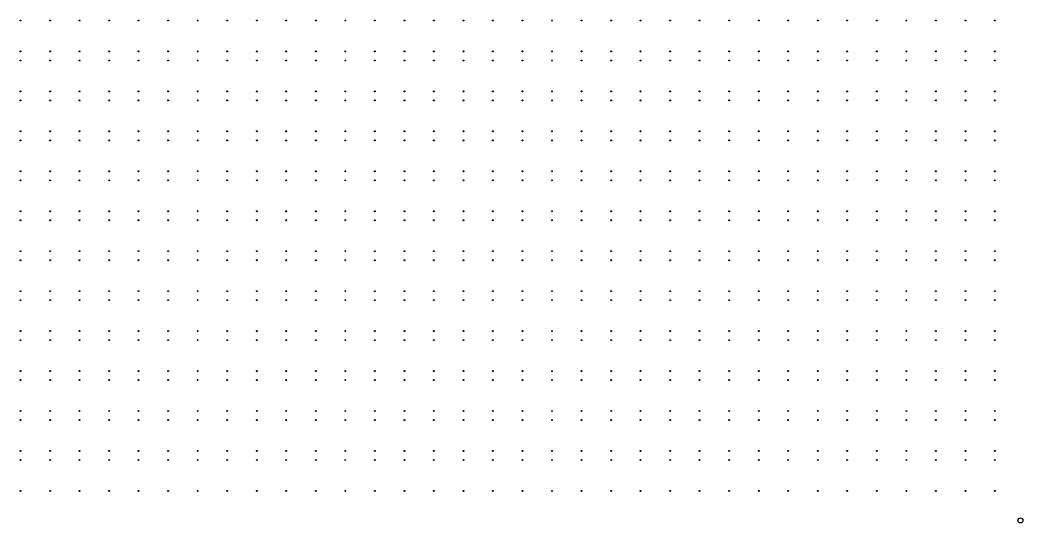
# Model space of a CAD drawing. Extents: x 50 to 173, y 50 to 173.
# Drawn here: x 112.6 to 172.6, y 49.9 to 79.9 of the extents above; entities that cross this region are included whole.
import ezdxf

# ---------------------------------------------------------------- set-up
doc = ezdxf.new("R2010")
doc.units = 0
doc.layers.get('0').update_dxf_attribs({"color": 255, "linetype": 'continuous'})

msp = doc.modelspace()

# ---------------------------------------------------------------- linework, layer by layer
msp.add_circle((172.4, 50), 0.15)
at = {"layer": 'PET'}
for centre in [(112.641, 79.882), (114.406, 79.882), (116.171, 79.882), (117.935, 79.882), (119.7, 79.882), (121.465, 79.882), (123.229, 79.882), (124.994, 79.882), (126.759, 79.882), (128.524, 79.882), (130.288, 79.882), (132.053, 79.882), (133.818, 79.882), (135.582, 79.882), (137.347, 79.882), (139.112, 79.882), (140.876, 79.882), (142.641, 79.882), (144.406, 79.882), (146.171, 79.882), (147.935, 79.882), (149.7, 79.882), (151.465, 79.882), (153.229, 79.882), (154.994, 79.882), (156.759, 79.882), (158.524, 79.882), (160.288, 79.882), (162.053, 79.882), (163.818, 79.882), (165.582, 79.882), (167.347, 79.882), (169.112, 79.882), (170.876, 79.882), (112.641, 78.035), (114.406, 78.035), (116.171, 78.035), (117.935, 78.035), (119.7, 78.035), (121.465, 78.035), (123.229, 78.035), (124.994, 78.035), (126.759, 78.035), (128.524, 78.035), (130.288, 78.035), (132.053, 78.035), (133.818, 78.035), (135.582, 78.035), (137.347, 78.035), (139.112, 78.035), (140.876, 78.035), (142.641, 78.035), (144.406, 78.035), (146.171, 78.035), (147.935, 78.035), (149.7, 78.035), (151.465, 78.035), (153.229, 78.035), (154.994, 78.035), (156.759, 78.035), (158.524, 78.035), (160.288, 78.035), (162.053, 78.035), (163.818, 78.035), (165.582, 78.035), (167.347, 78.035), (169.112, 78.035), (170.876, 78.035), (112.641, 77.494), (114.406, 77.494), (116.171, 77.494), (117.935, 77.494), (119.7, 77.494), (121.465, 77.494), (123.229, 77.494), (124.994, 77.494), (126.759, 77.494), (128.524, 77.494), (130.288, 77.494), (132.053, 77.494), (133.818, 77.494), (135.582, 77.494), (137.347, 77.494), (139.112, 77.494), (140.876, 77.494), (142.641, 77.494), (144.406, 77.494), (146.171, 77.494), (147.935, 77.494), (149.7, 77.494), (151.465, 77.494), (153.229, 77.494), (154.994, 77.494), (156.759, 77.494), (158.524, 77.494), (160.288, 77.494), (162.053, 77.494), (163.818, 77.494), (165.582, 77.494), (167.347, 77.494), (169.112, 77.494), (170.876, 77.494), (112.641, 75.647), (114.406, 75.647), (116.171, 75.647), (117.935, 75.647), (119.7, 75.647), (121.465, 75.647), (123.229, 75.647), (124.994, 75.647), (126.759, 75.647), (128.524, 75.647), (130.288, 75.647), (132.053, 75.647), (133.818, 75.647), (135.582, 75.647), (137.347, 75.647), (139.112, 75.647), (140.876, 75.647), (142.641, 75.647), (144.406, 75.647), (146.171, 75.647), (147.935, 75.647), (149.7, 75.647), (151.465, 75.647), (153.229, 75.647), (154.994, 75.647), (156.759, 75.647), (158.524, 75.647), (160.288, 75.647), (162.053, 75.647), (163.818, 75.647), (165.582, 75.647), (167.347, 75.647), (169.112, 75.647), (170.876, 75.647), (112.641, 75.106), (114.406, 75.106), (116.171, 75.106), (117.935, 75.106), (119.7, 75.106), (121.465, 75.106), (123.229, 75.106), (124.994, 75.106), (126.759, 75.106), (128.524, 75.106), (130.288, 75.106), (132.053, 75.106), (133.818, 75.106), (135.582, 75.106), (137.347, 75.106), (139.112, 75.106), (140.876, 75.106), (142.641, 75.106), (144.406, 75.106), (146.171, 75.106), (147.935, 75.106), (149.7, 75.106), (151.465, 75.106), (153.229, 75.106), (154.994, 75.106), (156.759, 75.106), (158.524, 75.106), (160.288, 75.106), (162.053, 75.106), (163.818, 75.106), (165.582, 75.106), (167.347, 75.106), (169.112, 75.106), (170.876, 75.106), (112.641, 73.259), (114.406, 73.259), (116.171, 73.259), (117.935, 73.259), (119.7, 73.259), (121.465, 73.259), (123.229, 73.259), (124.994, 73.259), (126.759, 73.259), (128.524, 73.259), (130.288, 73.259), (132.053, 73.259), (133.818, 73.259), (135.582, 73.259), (137.347, 73.259), (139.112, 73.259), (140.876, 73.259), (142.641, 73.259), (144.406, 73.259), (146.171, 73.259), (147.935, 73.259), (149.7, 73.259), (151.465, 73.259), (153.229, 73.259), (154.994, 73.259), (156.759, 73.259), (158.524, 73.259), (160.288, 73.259), (162.053, 73.259), (163.818, 73.259), (165.582, 73.259), (167.347, 73.259), (169.112, 73.259), (170.876, 73.259), (112.641, 72.718), (114.406, 72.718), (116.171, 72.718), (117.935, 72.718), (119.7, 72.718), (121.465, 72.718), (123.229, 72.718), (124.994, 72.718), (126.759, 72.718), (128.524, 72.718), (130.288, 72.718), (132.053, 72.718), (133.818, 72.718), (135.582, 72.718), (137.347, 72.718), (139.112, 72.718), (140.876, 72.718), (142.641, 72.718), (144.406, 72.718), (146.171, 72.718), (147.935, 72.718), (149.7, 72.718), (151.465, 72.718), (153.229, 72.718), (154.994, 72.718), (156.759, 72.718), (158.524, 72.718), (160.288, 72.718), (162.053, 72.718), (163.818, 72.718), (165.582, 72.718), (167.347, 72.718), (169.112, 72.718), (170.876, 72.718), (112.641, 70.871), (114.406, 70.871), (116.171, 70.871), (117.935, 70.871), (119.7, 70.871), (121.465, 70.871), (123.229, 70.871), (124.994, 70.871), (126.759, 70.871), (128.524, 70.871), (130.288, 70.871), (132.053, 70.871), (133.818, 70.871), (135.582, 70.871), (137.347, 70.871), (139.112, 70.871), (140.876, 70.871), (142.641, 70.871), (144.406, 70.871), (146.171, 70.871), (147.935, 70.871), (149.7, 70.871), (151.465, 70.871), (153.229, 70.871), (154.994, 70.871), (156.759, 70.871), (158.524, 70.871), (160.288, 70.871), (162.053, 70.871), (163.818, 70.871), (165.582, 70.871), (167.347, 70.871), (169.112, 70.871), (170.876, 70.871), (112.641, 70.329), (114.406, 70.329), (116.171, 70.329), (117.935, 70.329), (119.7, 70.329), (121.465, 70.329), (123.229, 70.329), (124.994, 70.329), (126.759, 70.329), (128.524, 70.329), (130.288, 70.329), (132.053, 70.329), (133.818, 70.329), (135.582, 70.329), (137.347, 70.329), (139.112, 70.329), (140.876, 70.329), (142.641, 70.329), (144.406, 70.329), (146.171, 70.329), (147.935, 70.329), (149.7, 70.329), (151.465, 70.329), (153.229, 70.329), (154.994, 70.329), (156.759, 70.329), (158.524, 70.329), (160.288, 70.329), (162.053, 70.329), (163.818, 70.329), (165.582, 70.329), (167.347, 70.329), (169.112, 70.329), (170.876, 70.329), (112.641, 68.482), (114.406, 68.482), (116.171, 68.482), (117.935, 68.482), (119.7, 68.482), (121.465, 68.482), (123.229, 68.482), (124.994, 68.482), (126.759, 68.482), (128.524, 68.482), (130.288, 68.482), (132.053, 68.482), (133.818, 68.482), (135.582, 68.482), (137.347, 68.482), (139.112, 68.482), (140.876, 68.482), (142.641, 68.482), (144.406, 68.482), (146.171, 68.482), (147.935, 68.482), (149.7, 68.482), (151.465, 68.482), (153.229, 68.482), (154.994, 68.482), (156.759, 68.482), (158.524, 68.482), (160.288, 68.482), (162.053, 68.482), (163.818, 68.482), (165.582, 68.482), (167.347, 68.482), (169.112, 68.482), (170.876, 68.482), (112.641, 67.941), (114.406, 67.941), (116.171, 67.941), (117.935, 67.941), (119.7, 67.941), (121.465, 67.941), (123.229, 67.941), (124.994, 67.941), (126.759, 67.941), (128.524, 67.941), (130.288, 67.941), (132.053, 67.941), (133.818, 67.941), (135.582, 67.941), (137.347, 67.941), (139.112, 67.941), (140.876, 67.941), (142.641, 67.941), (144.406, 67.941), (146.171, 67.941), (147.935, 67.941), (149.7, 67.941), (151.465, 67.941), (153.229, 67.941), (154.994, 67.941), (156.759, 67.941), (158.524, 67.941), (160.288, 67.941), (162.053, 67.941), (163.818, 67.941), (165.582, 67.941), (167.347, 67.941), (169.112, 67.941), (170.876, 67.941), (112.641, 66.094), (114.406, 66.094), (116.171, 66.094), (117.935, 66.094), (119.7, 66.094), (121.465, 66.094), (123.229, 66.094), (124.994, 66.094), (126.759, 66.094), (128.524, 66.094), (130.288, 66.094), (132.053, 66.094), (133.818, 66.094), (135.582, 66.094), (137.347, 66.094), (139.112, 66.094), (140.876, 66.094), (142.641, 66.094), (144.406, 66.094), (146.171, 66.094), (147.935, 66.094), (149.7, 66.094), (151.465, 66.094), (153.229, 66.094), (154.994, 66.094), (156.759, 66.094), (158.524, 66.094), (160.288, 66.094), (162.053, 66.094), (163.818, 66.094), (165.582, 66.094), (167.347, 66.094), (169.112, 66.094), (170.876, 66.094), (112.641, 65.553), (114.406, 65.553), (116.171, 65.553), (117.935, 65.553), (119.7, 65.553), (121.465, 65.553), (123.229, 65.553), (124.994, 65.553), (126.759, 65.553), (128.524, 65.553), (130.288, 65.553), (132.053, 65.553), (133.818, 65.553), (135.582, 65.553), (137.347, 65.553), (139.112, 65.553), (140.876, 65.553), (142.641, 65.553), (144.406, 65.553), (146.171, 65.553), (147.935, 65.553), (149.7, 65.553), (151.465, 65.553), (153.229, 65.553), (154.994, 65.553), (156.759, 65.553), (158.524, 65.553), (160.288, 65.553), (162.053, 65.553), (163.818, 65.553), (165.582, 65.553), (167.347, 65.553), (169.112, 65.553), (170.876, 65.553), (112.641, 63.706), (114.406, 63.706), (116.171, 63.706), (117.935, 63.706), (119.7, 63.706), (121.465, 63.706), (123.229, 63.706), (124.994, 63.706), (126.759, 63.706), (128.524, 63.706), (130.288, 63.706), (132.053, 63.706), (133.818, 63.706), (135.582, 63.706), (137.347, 63.706), (139.112, 63.706), (140.876, 63.706), (142.641, 63.706), (144.406, 63.706), (146.171, 63.706), (147.935, 63.706), (149.7, 63.706), (151.465, 63.706), (153.229, 63.706), (154.994, 63.706), (156.759, 63.706), (158.524, 63.706), (160.288, 63.706), (162.053, 63.706), (163.818, 63.706), (165.582, 63.706), (167.347, 63.706), (169.112, 63.706), (170.876, 63.706), (112.641, 63.165), (114.406, 63.165), (116.171, 63.165), (117.935, 63.165), (119.7, 63.165), (121.465, 63.165), (123.229, 63.165), (124.994, 63.165), (126.759, 63.165), (128.524, 63.165), (130.288, 63.165), (132.053, 63.165), (133.818, 63.165), (135.582, 63.165), (137.347, 63.165), (139.112, 63.165), (140.876, 63.165), (142.641, 63.165), (144.406, 63.165), (146.171, 63.165), (147.935, 63.165), (149.7, 63.165), (151.465, 63.165), (153.229, 63.165), (154.994, 63.165), (156.759, 63.165), (158.524, 63.165), (160.288, 63.165), (162.053, 63.165), (163.818, 63.165), (165.582, 63.165), (167.347, 63.165), (169.112, 63.165), (170.876, 63.165), (112.641, 61.318), (114.406, 61.318), (116.171, 61.318), (117.935, 61.318), (119.7, 61.318), (121.465, 61.318), (123.229, 61.318), (124.994, 61.318), (126.759, 61.318), (128.524, 61.318), (130.288, 61.318), (132.053, 61.318), (133.818, 61.318), (135.582, 61.318), (137.347, 61.318), (139.112, 61.318), (140.876, 61.318), (142.641, 61.318), (144.406, 61.318), (146.171, 61.318), (147.935, 61.318), (149.7, 61.318), (151.465, 61.318), (153.229, 61.318), (154.994, 61.318), (156.759, 61.318), (158.524, 61.318), (160.288, 61.318), (162.053, 61.318), (163.818, 61.318), (165.582, 61.318), (167.347, 61.318), (169.112, 61.318), (170.876, 61.318), (112.641, 60.776), (114.406, 60.776), (116.171, 60.776), (117.935, 60.776), (119.7, 60.776), (121.465, 60.776), (123.229, 60.776), (124.994, 60.776), (126.759, 60.776), (128.524, 60.776), (130.288, 60.776), (132.053, 60.776), (133.818, 60.776), (135.582, 60.776), (137.347, 60.776), (139.112, 60.776), (140.876, 60.776), (142.641, 60.776), (144.406, 60.776), (146.171, 60.776), (147.935, 60.776), (149.7, 60.776), (151.465, 60.776), (153.229, 60.776), (154.994, 60.776), (156.759, 60.776), (158.524, 60.776), (160.288, 60.776), (162.053, 60.776), (163.818, 60.776), (165.582, 60.776), (167.347, 60.776), (169.112, 60.776), (170.876, 60.776), (112.641, 58.929), (114.406, 58.929), (116.171, 58.929), (117.935, 58.929), (119.7, 58.929), (121.465, 58.929), (123.229, 58.929), (124.994, 58.929), (126.759, 58.929), (128.524, 58.929), (130.288, 58.929), (132.053, 58.929), (133.818, 58.929), (135.582, 58.929), (137.347, 58.929), (139.112, 58.929), (140.876, 58.929), (142.641, 58.929), (144.406, 58.929), (146.171, 58.929), (147.935, 58.929), (149.7, 58.929), (151.465, 58.929), (153.229, 58.929), (154.994, 58.929), (156.759, 58.929), (158.524, 58.929), (160.288, 58.929), (162.053, 58.929), (163.818, 58.929), (165.582, 58.929), (167.347, 58.929), (169.112, 58.929), (170.876, 58.929), (112.641, 58.388), (114.406, 58.388), (116.171, 58.388), (117.935, 58.388), (119.7, 58.388), (121.465, 58.388), (123.229, 58.388), (124.994, 58.388), (126.759, 58.388), (128.524, 58.388), (130.288, 58.388), (132.053, 58.388), (133.818, 58.388), (135.582, 58.388), (137.347, 58.388), (139.112, 58.388), (140.876, 58.388), (142.641, 58.388), (144.406, 58.388), (146.171, 58.388), (147.935, 58.388), (149.7, 58.388), (151.465, 58.388), (153.229, 58.388), (154.994, 58.388), (156.759, 58.388), (158.524, 58.388), (160.288, 58.388), (162.053, 58.388), (163.818, 58.388), (165.582, 58.388), (167.347, 58.388), (169.112, 58.388), (170.876, 58.388), (112.641, 56.541), (114.406, 56.541), (116.171, 56.541), (117.935, 56.541), (119.7, 56.541), (121.465, 56.541), (123.229, 56.541), (124.994, 56.541), (126.759, 56.541), (128.524, 56.541), (130.288, 56.541), (132.053, 56.541), (133.818, 56.541), (135.582, 56.541), (137.347, 56.541), (139.112, 56.541), (140.876, 56.541), (142.641, 56.541), (144.406, 56.541), (146.171, 56.541), (147.935, 56.541), (149.7, 56.541), (151.465, 56.541), (153.229, 56.541), (154.994, 56.541), (156.759, 56.541), (158.524, 56.541), (160.288, 56.541), (162.053, 56.541), (163.818, 56.541), (165.582, 56.541), (167.347, 56.541), (169.112, 56.541), (170.876, 56.541), (112.641, 56), (114.406, 56), (116.171, 56), (117.935, 56), (119.7, 56), (121.465, 56), (123.229, 56), (124.994, 56), (126.759, 56), (128.524, 56), (130.288, 56), (132.053, 56), (133.818, 56), (135.582, 56), (137.347, 56), (139.112, 56), (140.876, 56), (142.641, 56), (144.406, 56), (146.171, 56), (147.935, 56), (149.7, 56), (151.465, 56), (153.229, 56), (154.994, 56), (156.759, 56), (158.524, 56), (160.288, 56), (162.053, 56), (163.818, 56), (165.582, 56), (167.347, 56), (169.112, 56), (170.876, 56), (112.641, 54.153), (114.406, 54.153), (116.171, 54.153), (117.935, 54.153), (119.7, 54.153), (121.465, 54.153), (123.229, 54.153), (124.994, 54.153), (126.759, 54.153), (128.524, 54.153), (130.288, 54.153), (132.053, 54.153), (133.818, 54.153), (135.582, 54.153), (137.347, 54.153), (139.112, 54.153), (140.876, 54.153), (142.641, 54.153), (144.406, 54.153), (146.171, 54.153), (147.935, 54.153), (149.7, 54.153), (151.465, 54.153), (153.229, 54.153), (154.994, 54.153), (156.759, 54.153), (158.524, 54.153), (160.288, 54.153), (162.053, 54.153), (163.818, 54.153), (165.582, 54.153), (167.347, 54.153), (169.112, 54.153), (170.876, 54.153), (112.641, 53.612), (114.406, 53.612), (116.171, 53.612), (117.935, 53.612), (119.7, 53.612), (121.465, 53.612), (123.229, 53.612), (124.994, 53.612), (126.759, 53.612), (128.524, 53.612), (130.288, 53.612), (132.053, 53.612), (133.818, 53.612), (135.582, 53.612), (137.347, 53.612), (139.112, 53.612), (140.876, 53.612), (142.641, 53.612), (144.406, 53.612), (146.171, 53.612), (147.935, 53.612), (149.7, 53.612), (151.465, 53.612), (153.229, 53.612), (154.994, 53.612), (156.759, 53.612), (158.524, 53.612), (160.288, 53.612), (162.053, 53.612), (163.818, 53.612), (165.582, 53.612), (167.347, 53.612), (169.112, 53.612), (170.876, 53.612), (112.641, 51.765), (114.406, 51.765), (116.171, 51.765), (117.935, 51.765), (119.7, 51.765), (121.465, 51.765), (123.229, 51.765), (124.994, 51.765), (126.759, 51.765), (128.524, 51.765), (130.288, 51.765), (132.053, 51.765), (133.818, 51.765), (135.582, 51.765), (137.347, 51.765), (139.112, 51.765), (140.876, 51.765), (142.641, 51.765), (144.406, 51.765), (146.171, 51.765), (147.935, 51.765), (149.7, 51.765), (151.465, 51.765), (153.229, 51.765), (154.994, 51.765), (156.759, 51.765), (158.524, 51.765), (160.288, 51.765), (162.053, 51.765), (163.818, 51.765), (165.582, 51.765), (167.347, 51.765), (169.112, 51.765), (170.876, 51.765)]:
    msp.add_circle(centre, 0.005, dxfattribs=at)
at = {"layer": 'V3'}
for centre in [(112.641, 79.882), (114.406, 79.882), (116.171, 79.882), (117.935, 79.882), (119.7, 79.882), (121.465, 79.882), (123.229, 79.882), (124.994, 79.882), (126.759, 79.882), (128.524, 79.882), (130.288, 79.882), (132.053, 79.882), (133.818, 79.882), (135.582, 79.882), (137.347, 79.882), (139.112, 79.882), (140.876, 79.882), (142.641, 79.882), (144.406, 79.882), (146.171, 79.882), (147.935, 79.882), (149.7, 79.882), (151.465, 79.882), (153.229, 79.882), (154.994, 79.882), (156.759, 79.882), (158.524, 79.882), (160.288, 79.882), (162.053, 79.882), (163.818, 79.882), (165.582, 79.882), (167.347, 79.882), (169.112, 79.882), (170.876, 79.882), (112.641, 78.035), (114.406, 78.035), (116.171, 78.035), (117.935, 78.035), (119.7, 78.035), (121.465, 78.035), (123.229, 78.035), (124.994, 78.035), (126.759, 78.035), (128.524, 78.035), (130.288, 78.035), (132.053, 78.035), (133.818, 78.035), (135.582, 78.035), (137.347, 78.035), (139.112, 78.035), (140.876, 78.035), (142.641, 78.035), (144.406, 78.035), (146.171, 78.035), (147.935, 78.035), (149.7, 78.035), (151.465, 78.035), (153.229, 78.035), (154.994, 78.035), (156.759, 78.035), (158.524, 78.035), (160.288, 78.035), (162.053, 78.035), (163.818, 78.035), (165.582, 78.035), (167.347, 78.035), (169.112, 78.035), (170.876, 78.035), (112.641, 77.494), (114.406, 77.494), (116.171, 77.494), (117.935, 77.494), (119.7, 77.494), (121.465, 77.494), (123.229, 77.494), (124.994, 77.494), (126.759, 77.494), (128.524, 77.494), (130.288, 77.494), (132.053, 77.494), (133.818, 77.494), (135.582, 77.494), (137.347, 77.494), (139.112, 77.494), (140.876, 77.494), (142.641, 77.494), (144.406, 77.494), (146.171, 77.494), (147.935, 77.494), (149.7, 77.494), (151.465, 77.494), (153.229, 77.494), (154.994, 77.494), (156.759, 77.494), (158.524, 77.494), (160.288, 77.494), (162.053, 77.494), (163.818, 77.494), (165.582, 77.494), (167.347, 77.494), (169.112, 77.494), (170.876, 77.494), (112.641, 75.647), (114.406, 75.647), (116.171, 75.647), (117.935, 75.647), (119.7, 75.647), (121.465, 75.647), (123.229, 75.647), (124.994, 75.647), (126.759, 75.647), (128.524, 75.647), (130.288, 75.647), (132.053, 75.647), (133.818, 75.647), (135.582, 75.647), (137.347, 75.647), (139.112, 75.647), (140.876, 75.647), (142.641, 75.647), (144.406, 75.647), (146.171, 75.647), (147.935, 75.647), (149.7, 75.647), (151.465, 75.647), (153.229, 75.647), (154.994, 75.647), (156.759, 75.647), (158.524, 75.647), (160.288, 75.647), (162.053, 75.647), (163.818, 75.647), (165.582, 75.647), (167.347, 75.647), (169.112, 75.647), (170.876, 75.647), (112.641, 75.106), (114.406, 75.106), (116.171, 75.106), (117.935, 75.106), (119.7, 75.106), (121.465, 75.106), (123.229, 75.106), (124.994, 75.106), (126.759, 75.106), (128.524, 75.106), (130.288, 75.106), (132.053, 75.106), (133.818, 75.106), (135.582, 75.106), (137.347, 75.106), (139.112, 75.106), (140.876, 75.106), (142.641, 75.106), (144.406, 75.106), (146.171, 75.106), (147.935, 75.106), (149.7, 75.106), (151.465, 75.106), (153.229, 75.106), (154.994, 75.106), (156.759, 75.106), (158.524, 75.106), (160.288, 75.106), (162.053, 75.106), (163.818, 75.106), (165.582, 75.106), (167.347, 75.106), (169.112, 75.106), (170.876, 75.106), (112.641, 73.259), (114.406, 73.259), (116.171, 73.259), (117.935, 73.259), (119.7, 73.259), (121.465, 73.259), (123.229, 73.259), (124.994, 73.259), (126.759, 73.259), (128.524, 73.259), (130.288, 73.259), (132.053, 73.259), (133.818, 73.259), (135.582, 73.259), (137.347, 73.259), (139.112, 73.259), (140.876, 73.259), (142.641, 73.259), (144.406, 73.259), (146.171, 73.259), (147.935, 73.259), (149.7, 73.259), (151.465, 73.259), (153.229, 73.259), (154.994, 73.259), (156.759, 73.259), (158.524, 73.259), (160.288, 73.259), (162.053, 73.259), (163.818, 73.259), (165.582, 73.259), (167.347, 73.259), (169.112, 73.259), (170.876, 73.259), (112.641, 72.718), (114.406, 72.718), (116.171, 72.718), (117.935, 72.718), (119.7, 72.718), (121.465, 72.718), (123.229, 72.718), (124.994, 72.718), (126.759, 72.718), (128.524, 72.718), (130.288, 72.718), (132.053, 72.718), (133.818, 72.718), (135.582, 72.718), (137.347, 72.718), (139.112, 72.718), (140.876, 72.718), (142.641, 72.718), (144.406, 72.718), (146.171, 72.718), (147.935, 72.718), (149.7, 72.718), (151.465, 72.718), (153.229, 72.718), (154.994, 72.718), (156.759, 72.718), (158.524, 72.718), (160.288, 72.718), (162.053, 72.718), (163.818, 72.718), (165.582, 72.718), (167.347, 72.718), (169.112, 72.718), (170.876, 72.718), (112.641, 70.871), (114.406, 70.871), (116.171, 70.871), (117.935, 70.871), (119.7, 70.871), (121.465, 70.871), (123.229, 70.871), (124.994, 70.871), (126.759, 70.871), (128.524, 70.871), (130.288, 70.871), (132.053, 70.871), (133.818, 70.871), (135.582, 70.871), (137.347, 70.871), (139.112, 70.871), (140.876, 70.871), (142.641, 70.871), (144.406, 70.871), (146.171, 70.871), (147.935, 70.871), (149.7, 70.871), (151.465, 70.871), (153.229, 70.871), (154.994, 70.871), (156.759, 70.871), (158.524, 70.871), (160.288, 70.871), (162.053, 70.871), (163.818, 70.871), (165.582, 70.871), (167.347, 70.871), (169.112, 70.871), (170.876, 70.871), (112.641, 70.329), (114.406, 70.329), (116.171, 70.329), (117.935, 70.329), (119.7, 70.329), (121.465, 70.329), (123.229, 70.329), (124.994, 70.329), (126.759, 70.329), (128.524, 70.329), (130.288, 70.329), (132.053, 70.329), (133.818, 70.329), (135.582, 70.329), (137.347, 70.329), (139.112, 70.329), (140.876, 70.329), (142.641, 70.329), (144.406, 70.329), (146.171, 70.329), (147.935, 70.329), (149.7, 70.329), (151.465, 70.329), (153.229, 70.329), (154.994, 70.329), (156.759, 70.329), (158.524, 70.329), (160.288, 70.329), (162.053, 70.329), (163.818, 70.329), (165.582, 70.329), (167.347, 70.329), (169.112, 70.329), (170.876, 70.329), (112.641, 68.482), (114.406, 68.482), (116.171, 68.482), (117.935, 68.482), (119.7, 68.482), (121.465, 68.482), (123.229, 68.482), (124.994, 68.482), (126.759, 68.482), (128.524, 68.482), (130.288, 68.482), (132.053, 68.482), (133.818, 68.482), (135.582, 68.482), (137.347, 68.482), (139.112, 68.482), (140.876, 68.482), (142.641, 68.482), (144.406, 68.482), (146.171, 68.482), (147.935, 68.482), (149.7, 68.482), (151.465, 68.482), (153.229, 68.482), (154.994, 68.482), (156.759, 68.482), (158.524, 68.482), (160.288, 68.482), (162.053, 68.482), (163.818, 68.482), (165.582, 68.482), (167.347, 68.482), (169.112, 68.482), (170.876, 68.482), (112.641, 67.941), (114.406, 67.941), (116.171, 67.941), (117.935, 67.941), (119.7, 67.941), (121.465, 67.941), (123.229, 67.941), (124.994, 67.941), (126.759, 67.941), (128.524, 67.941), (130.288, 67.941), (132.053, 67.941), (133.818, 67.941), (135.582, 67.941), (137.347, 67.941), (139.112, 67.941), (140.876, 67.941), (142.641, 67.941), (144.406, 67.941), (146.171, 67.941), (147.935, 67.941), (149.7, 67.941), (151.465, 67.941), (153.229, 67.941), (154.994, 67.941), (156.759, 67.941), (158.524, 67.941), (160.288, 67.941), (162.053, 67.941), (163.818, 67.941), (165.582, 67.941), (167.347, 67.941), (169.112, 67.941), (170.876, 67.941), (112.641, 66.094), (114.406, 66.094), (116.171, 66.094), (117.935, 66.094), (119.7, 66.094), (121.465, 66.094), (123.229, 66.094), (124.994, 66.094), (126.759, 66.094), (128.524, 66.094), (130.288, 66.094), (132.053, 66.094), (133.818, 66.094), (135.582, 66.094), (137.347, 66.094), (139.112, 66.094), (140.876, 66.094), (142.641, 66.094), (144.406, 66.094), (146.171, 66.094), (147.935, 66.094), (149.7, 66.094), (151.465, 66.094), (153.229, 66.094), (154.994, 66.094), (156.759, 66.094), (158.524, 66.094), (160.288, 66.094), (162.053, 66.094), (163.818, 66.094), (165.582, 66.094), (167.347, 66.094), (169.112, 66.094), (170.876, 66.094), (112.641, 65.553), (114.406, 65.553), (116.171, 65.553), (117.935, 65.553), (119.7, 65.553), (121.465, 65.553), (123.229, 65.553), (124.994, 65.553), (126.759, 65.553), (128.524, 65.553), (130.288, 65.553), (132.053, 65.553), (133.818, 65.553), (135.582, 65.553), (137.347, 65.553), (139.112, 65.553), (140.876, 65.553), (142.641, 65.553), (144.406, 65.553), (146.171, 65.553), (147.935, 65.553), (149.7, 65.553), (151.465, 65.553), (153.229, 65.553), (154.994, 65.553), (156.759, 65.553), (158.524, 65.553), (160.288, 65.553), (162.053, 65.553), (163.818, 65.553), (165.582, 65.553), (167.347, 65.553), (169.112, 65.553), (170.876, 65.553), (112.641, 63.706), (114.406, 63.706), (116.171, 63.706), (117.935, 63.706), (119.7, 63.706), (121.465, 63.706), (123.229, 63.706), (124.994, 63.706), (126.759, 63.706), (128.524, 63.706), (130.288, 63.706), (132.053, 63.706), (133.818, 63.706), (135.582, 63.706), (137.347, 63.706), (139.112, 63.706), (140.876, 63.706), (142.641, 63.706), (144.406, 63.706), (146.171, 63.706), (147.935, 63.706), (149.7, 63.706), (151.465, 63.706), (153.229, 63.706), (154.994, 63.706), (156.759, 63.706), (158.524, 63.706), (160.288, 63.706), (162.053, 63.706), (163.818, 63.706), (165.582, 63.706), (167.347, 63.706), (169.112, 63.706), (170.876, 63.706), (112.641, 63.165), (114.406, 63.165), (116.171, 63.165), (117.935, 63.165), (119.7, 63.165), (121.465, 63.165), (123.229, 63.165), (124.994, 63.165), (126.759, 63.165), (128.524, 63.165), (130.288, 63.165), (132.053, 63.165), (133.818, 63.165), (135.582, 63.165), (137.347, 63.165), (139.112, 63.165), (140.876, 63.165), (142.641, 63.165), (144.406, 63.165), (146.171, 63.165), (147.935, 63.165), (149.7, 63.165), (151.465, 63.165), (153.229, 63.165), (154.994, 63.165), (156.759, 63.165), (158.524, 63.165), (160.288, 63.165), (162.053, 63.165), (163.818, 63.165), (165.582, 63.165), (167.347, 63.165), (169.112, 63.165), (170.876, 63.165), (112.641, 61.318), (114.406, 61.318), (116.171, 61.318), (117.935, 61.318), (119.7, 61.318), (121.465, 61.318), (123.229, 61.318), (124.994, 61.318), (126.759, 61.318), (128.524, 61.318), (130.288, 61.318), (132.053, 61.318), (133.818, 61.318), (135.582, 61.318), (137.347, 61.318), (139.112, 61.318), (140.876, 61.318), (142.641, 61.318), (144.406, 61.318), (146.171, 61.318), (147.935, 61.318), (149.7, 61.318), (151.465, 61.318), (153.229, 61.318), (154.994, 61.318), (156.759, 61.318), (158.524, 61.318), (160.288, 61.318), (162.053, 61.318), (163.818, 61.318), (165.582, 61.318), (167.347, 61.318), (169.112, 61.318), (170.876, 61.318), (112.641, 60.776), (114.406, 60.776), (116.171, 60.776), (117.935, 60.776), (119.7, 60.776), (121.465, 60.776), (123.229, 60.776), (124.994, 60.776), (126.759, 60.776), (128.524, 60.776), (130.288, 60.776), (132.053, 60.776), (133.818, 60.776), (135.582, 60.776), (137.347, 60.776), (139.112, 60.776), (140.876, 60.776), (142.641, 60.776), (144.406, 60.776), (146.171, 60.776), (147.935, 60.776), (149.7, 60.776), (151.465, 60.776), (153.229, 60.776), (154.994, 60.776), (156.759, 60.776), (158.524, 60.776), (160.288, 60.776), (162.053, 60.776), (163.818, 60.776), (165.582, 60.776), (167.347, 60.776), (169.112, 60.776), (170.876, 60.776), (112.641, 58.929), (114.406, 58.929), (116.171, 58.929), (117.935, 58.929), (119.7, 58.929), (121.465, 58.929), (123.229, 58.929), (124.994, 58.929), (126.759, 58.929), (128.524, 58.929), (130.288, 58.929), (132.053, 58.929), (133.818, 58.929), (135.582, 58.929), (137.347, 58.929), (139.112, 58.929), (140.876, 58.929), (142.641, 58.929), (144.406, 58.929), (146.171, 58.929), (147.935, 58.929), (149.7, 58.929), (151.465, 58.929), (153.229, 58.929), (154.994, 58.929), (156.759, 58.929), (158.524, 58.929), (160.288, 58.929), (162.053, 58.929), (163.818, 58.929), (165.582, 58.929), (167.347, 58.929), (169.112, 58.929), (170.876, 58.929), (112.641, 58.388), (114.406, 58.388), (116.171, 58.388), (117.935, 58.388), (119.7, 58.388), (121.465, 58.388), (123.229, 58.388), (124.994, 58.388), (126.759, 58.388), (128.524, 58.388), (130.288, 58.388), (132.053, 58.388), (133.818, 58.388), (135.582, 58.388), (137.347, 58.388), (139.112, 58.388), (140.876, 58.388), (142.641, 58.388), (144.406, 58.388), (146.171, 58.388), (147.935, 58.388), (149.7, 58.388), (151.465, 58.388), (153.229, 58.388), (154.994, 58.388), (156.759, 58.388), (158.524, 58.388), (160.288, 58.388), (162.053, 58.388), (163.818, 58.388), (165.582, 58.388), (167.347, 58.388), (169.112, 58.388), (170.876, 58.388), (112.641, 56.541), (114.406, 56.541), (116.171, 56.541), (117.935, 56.541), (119.7, 56.541), (121.465, 56.541), (123.229, 56.541), (124.994, 56.541), (126.759, 56.541), (128.524, 56.541), (130.288, 56.541), (132.053, 56.541), (133.818, 56.541), (135.582, 56.541), (137.347, 56.541), (139.112, 56.541), (140.876, 56.541), (142.641, 56.541), (144.406, 56.541), (146.171, 56.541), (147.935, 56.541), (149.7, 56.541), (151.465, 56.541), (153.229, 56.541), (154.994, 56.541), (156.759, 56.541), (158.524, 56.541), (160.288, 56.541), (162.053, 56.541), (163.818, 56.541), (165.582, 56.541), (167.347, 56.541), (169.112, 56.541), (170.876, 56.541), (112.641, 56), (114.406, 56), (116.171, 56), (117.935, 56), (119.7, 56), (121.465, 56), (123.229, 56), (124.994, 56), (126.759, 56), (128.524, 56), (130.288, 56), (132.053, 56), (133.818, 56), (135.582, 56), (137.347, 56), (139.112, 56), (140.876, 56), (142.641, 56), (144.406, 56), (146.171, 56), (147.935, 56), (149.7, 56), (151.465, 56), (153.229, 56), (154.994, 56), (156.759, 56), (158.524, 56), (160.288, 56), (162.053, 56), (163.818, 56), (165.582, 56), (167.347, 56), (169.112, 56), (170.876, 56), (112.641, 54.153), (114.406, 54.153), (116.171, 54.153), (117.935, 54.153), (119.7, 54.153), (121.465, 54.153), (123.229, 54.153), (124.994, 54.153), (126.759, 54.153), (128.524, 54.153), (130.288, 54.153), (132.053, 54.153), (133.818, 54.153), (135.582, 54.153), (137.347, 54.153), (139.112, 54.153), (140.876, 54.153), (142.641, 54.153), (144.406, 54.153), (146.171, 54.153), (147.935, 54.153), (149.7, 54.153), (151.465, 54.153), (153.229, 54.153), (154.994, 54.153), (156.759, 54.153), (158.524, 54.153), (160.288, 54.153), (162.053, 54.153), (163.818, 54.153), (165.582, 54.153), (167.347, 54.153), (169.112, 54.153), (170.876, 54.153), (112.641, 53.612), (114.406, 53.612), (116.171, 53.612), (117.935, 53.612), (119.7, 53.612), (121.465, 53.612), (123.229, 53.612), (124.994, 53.612), (126.759, 53.612), (128.524, 53.612), (130.288, 53.612), (132.053, 53.612), (133.818, 53.612), (135.582, 53.612), (137.347, 53.612), (139.112, 53.612), (140.876, 53.612), (142.641, 53.612), (144.406, 53.612), (146.171, 53.612), (147.935, 53.612), (149.7, 53.612), (151.465, 53.612), (153.229, 53.612), (154.994, 53.612), (156.759, 53.612), (158.524, 53.612), (160.288, 53.612), (162.053, 53.612), (163.818, 53.612), (165.582, 53.612), (167.347, 53.612), (169.112, 53.612), (170.876, 53.612), (112.641, 51.765), (114.406, 51.765), (116.171, 51.765), (117.935, 51.765), (119.7, 51.765), (121.465, 51.765), (123.229, 51.765), (124.994, 51.765), (126.759, 51.765), (128.524, 51.765), (130.288, 51.765), (132.053, 51.765), (133.818, 51.765), (135.582, 51.765), (137.347, 51.765), (139.112, 51.765), (140.876, 51.765), (142.641, 51.765), (144.406, 51.765), (146.171, 51.765), (147.935, 51.765), (149.7, 51.765), (151.465, 51.765), (153.229, 51.765), (154.994, 51.765), (156.759, 51.765), (158.524, 51.765), (160.288, 51.765), (162.053, 51.765), (163.818, 51.765), (165.582, 51.765), (167.347, 51.765), (169.112, 51.765), (170.876, 51.765)]:
    msp.add_circle(centre, 0.0267, dxfattribs=at)

doc.saveas('drawing.dxf')
